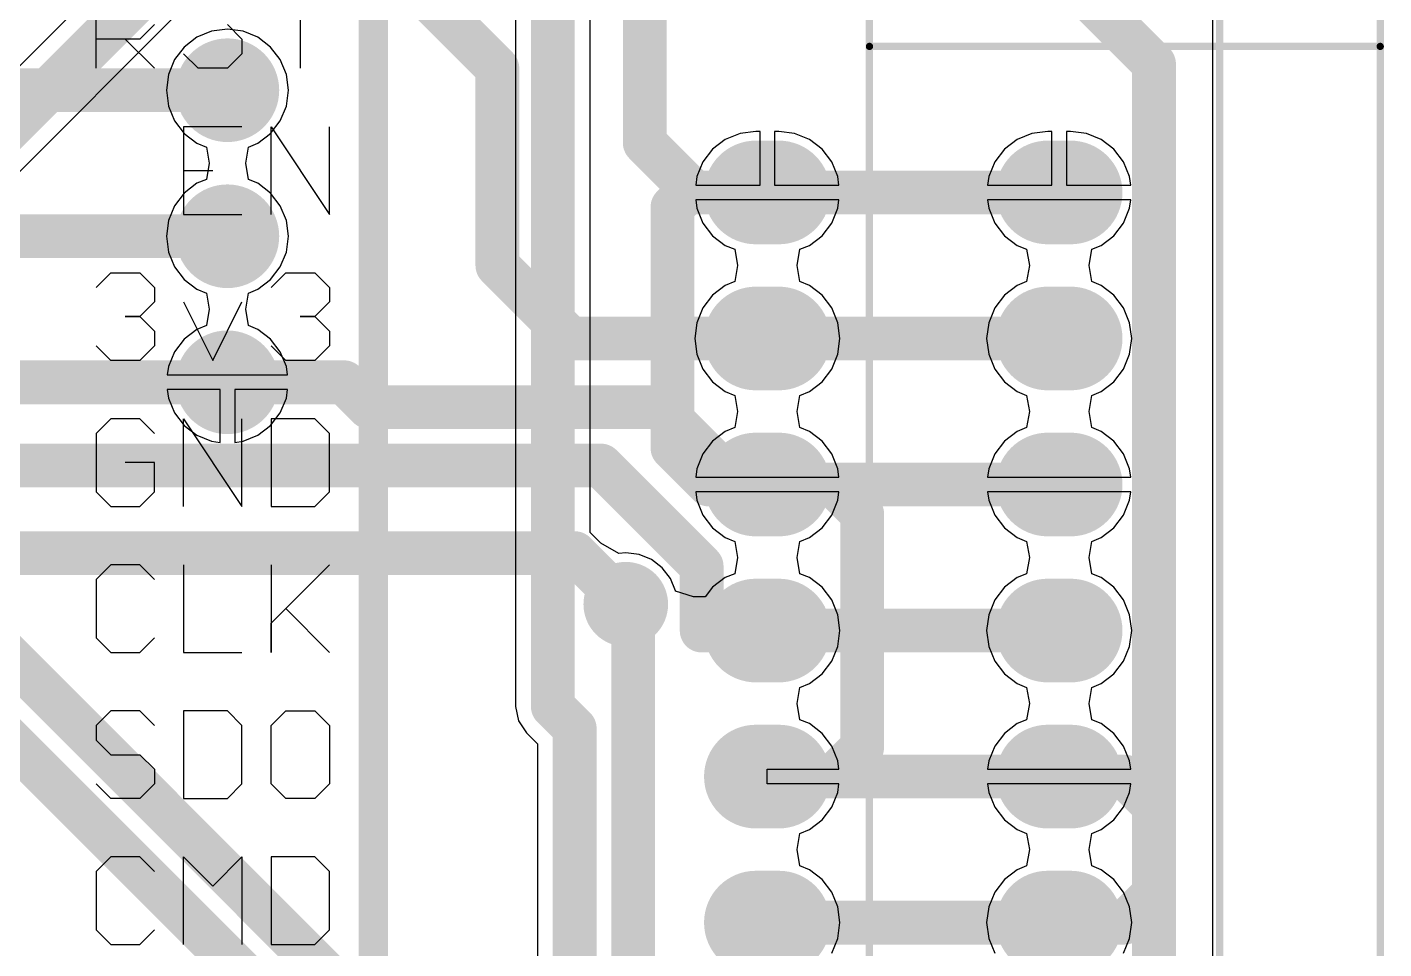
# Model space of a CAD drawing. Header units: millimetres. Extents: x 2.82 to 7.12, y 0.77 to 5.15.
# Drawn here: x 6.188 to 7.117, y 3.037 to 3.668 of the extents above; entities that cross this region are included whole.
import ezdxf

# ---------------------------------------------------------------- set-up
doc = ezdxf.new("R2010")
doc.units = ezdxf.units.MM
doc.header["$MEASUREMENT"] = 0
for name, color, linetype in [('BottomLayer', 5, 'Continuous'), ('BottomSolder', 6, 'Continuous'), ('Mechanical1', 6, 'Continuous'), ('MultiLayer', 9, 'Continuous'), ('PadHoleLayer', 156, 'Continuous'), ('TopLayer', 1, 'Continuous'), ('TopOverlay', 2, 'Continuous'), ('TopSolder', 216, 'Continuous'), ('ViaHoleLayer', 16, 'Continuous')]:
    doc.layers.add(name, color=color, linetype=linetype)

# ---------------------------------------------------------------- blocks, each defined once
blk = doc.blocks.new('EC3AW_9')
at = {"layer": 'BottomLayer', "const_width": 0.031496}
for points in [[(0.954252, 0.1, 1), (0.985748, 0.1, 1)], [(1.054252, 0.1, 1), (1.085748, 0.1, 1)], [(1.154252, 0.1, 1), (1.185748, 0.1, 1)]]:
    blk.add_lwpolyline(points, format="xyb", close=True, dxfattribs=at)
at = {"layer": 'BottomSolder', "const_width": 0.035496}
for points in [[(0.952252, 0.1, 1), (0.987748, 0.1, 1)], [(1.052252, 0.1, 1), (1.087748, 0.1, 1)], [(1.152252, 0.1, 1), (1.187748, 0.1, 1)]]:
    blk.add_lwpolyline(points, format="xyb", close=True, dxfattribs=at)
at = {"layer": 'MultiLayer', "const_width": 0.031496}
for points in [[(0.954252, 0.1, 1), (0.985748, 0.1, 1)], [(1.054252, 0.1, 1), (1.085748, 0.1, 1)], [(1.154252, 0.1, 1), (1.185748, 0.1, 1)]]:
    blk.add_lwpolyline(points, format="xyb", close=True, dxfattribs=at)
at = {"layer": 'PadHoleLayer', "const_width": 0.015748}
for points in [[(0.962126, 0.1, 1), (0.977874, 0.1, 1)], [(1.062126, 0.1, 1), (1.077874, 0.1, 1)], [(1.162126, 0.1, 1), (1.177874, 0.1, 1)]]:
    blk.add_lwpolyline(points, format="xyb", close=True, dxfattribs=at)
at = {"layer": 'TopLayer', "const_width": 0.031496}
for points in [[(0.954252, 0.1, 1), (0.985748, 0.1, 1)], [(1.054252, 0.1, 1), (1.085748, 0.1, 1)], [(1.154252, 0.1, 1), (1.185748, 0.1, 1)]]:
    blk.add_lwpolyline(points, format="xyb", close=True, dxfattribs=at)
at = {"layer": 'TopOverlay', "const_width": 0.02}
blk.add_lwpolyline([(0, 0), (1.25, 0)], dxfattribs=at)
at = {"layer": 'TopSolder', "const_width": 0.035496}
for points in [[(0.952252, 0.1, 1), (0.987748, 0.1, 1)], [(1.052252, 0.1, 1), (1.087748, 0.1, 1)], [(1.152252, 0.1, 1), (1.187748, 0.1, 1)]]:
    blk.add_lwpolyline(points, format="xyb", close=True, dxfattribs=at)
blk = doc.blocks.new('N___MCU__0_9_16')
at = {"layer": 'TopOverlay'}
for p, q in [((-1.02995, -0.56501), (-1.03995, -0.57501)), ((-0.99996, -0.56501), (-1.02995, -0.56501)), ((-0.99996, -0.62499), (-0.99996, -0.56501)), ((-0.97997, -0.62499), (-0.97997, -0.56501)), ((-0.93998, -0.56501), (-0.93998, -0.62499)), ((-0.90999, -0.56501), (-0.91999, -0.57501)), ((-0.89, -0.56501), (-0.90999, -0.56501)), ((-0.88, -0.57501), (-0.89, -0.56501)), ((-1.03995, -0.57501), (-1.03995, -0.61499)), ((-0.88, -0.61499), (-0.88, -0.57501)), ((-0.95997, -0.605), (-0.97997, -0.62499)), ((-0.93998, -0.62499), (-0.95997, -0.605)), ((-1.03995, -0.61499), (-1.02995, -0.62499)), ((-0.91999, -0.61499), (-0.90999, -0.62499)), ((-0.89, -0.62499), (-0.88, -0.61499)), ((-1.02995, -0.62499), (-0.99996, -0.62499)), ((-0.90999, -0.62499), (-0.89, -0.62499)), ((-1.03995, -0.67501), (-1.02995, -0.66501)), ((-1.02995, -0.66501), (-1.00996, -0.66501)), ((-1.00996, -0.66501), (-0.99996, -0.67501)), ((-0.96997, -0.66501), (-0.97997, -0.67501)), ((-0.93998, -0.66501), (-0.96997, -0.66501)), ((-0.93998, -0.72499), (-0.93998, -0.66501)), ((-0.91999, -0.67501), (-0.90999, -0.66501)), ((-0.90999, -0.66501), (-0.89, -0.66501)), ((-0.89, -0.66501), (-0.88, -0.67501)), ((-1.03995, -0.71499), (-1.03995, -0.67501)), ((-0.99996, -0.67501), (-0.99996, -0.71499)), ((-0.97997, -0.67501), (-0.97997, -0.71499)), ((-0.91999, -0.685), (-0.91999, -0.67501)), ((-0.90999, -0.695), (-0.91999, -0.685)), ((-0.89, -0.695), (-0.90999, -0.695)), ((-0.88, -0.705), (-0.89, -0.695)), ((-0.88, -0.71499), (-0.88, -0.705)), ((-1.02995, -0.72499), (-1.03995, -0.71499)), ((-0.99996, -0.71499), (-1.00996, -0.72499)), ((-0.97997, -0.71499), (-0.96997, -0.72499)), ((-0.91999, -0.71499), (-0.90999, -0.72499)), ((-0.89, -0.72499), (-0.88, -0.71499)), ((-1.00996, -0.72499), (-1.02995, -0.72499)), ((-0.96997, -0.72499), (-0.93998, -0.72499)), ((-0.90999, -0.72499), (-0.89, -0.72499)), ((-1.00996, -0.795), (-1.03995, -0.76501)), ((-0.99996, -0.82499), (-0.99996, -0.76501)), ((-0.99996, -0.76501), (-0.99996, -0.785)), ((-0.93998, -0.76501), (-0.97997, -0.76501)), ((-0.93998, -0.82499), (-0.93998, -0.76501)), ((-0.90999, -0.76501), (-0.91999, -0.77501)), ((-0.89, -0.76501), (-0.90999, -0.76501)), ((-0.88, -0.77501), (-0.89, -0.76501)), ((-0.88, -0.81499), (-0.88, -0.77501)), ((-0.99996, -0.785), (-1.03995, -0.82499)), ((-1.03995, -0.82499), (-1.00996, -0.795)), ((-0.91999, -0.81499), (-0.90999, -0.82499)), ((-0.89, -0.82499), (-0.88, -0.81499)), ((-0.90999, -0.82499), (-0.89, -0.82499)), ((-1.02995, -0.86501), (-1.03995, -0.87501)), ((-0.99996, -0.86501), (-1.02995, -0.86501)), ((-0.99996, -0.92499), (-0.99996, -0.86501)), ((-0.93998, -0.92499), (-0.97997, -0.86501)), ((-0.97997, -0.86501), (-0.97997, -0.92499)), ((-0.93998, -0.86501), (-0.93998, -0.92499)), ((-0.90999, -0.86501), (-0.91999, -0.87501)), ((-0.89, -0.86501), (-0.90999, -0.86501)), ((-0.88, -0.87501), (-0.89, -0.86501)), ((-1.03995, -0.87501), (-1.03995, -0.91499)), ((-0.91999, -0.87501), (-0.91999, -0.895)), ((-0.88, -0.91499), (-0.88, -0.87501)), ((-0.91999, -0.895), (-0.89999, -0.895)), ((-1.03995, -0.91499), (-1.02995, -0.92499)), ((-0.91999, -0.91499), (-0.90999, -0.92499)), ((-0.89, -0.92499), (-0.88, -0.91499)), ((-1.02995, -0.92499), (-0.99996, -0.92499)), ((-0.90999, -0.92499), (-0.89, -0.92499)), ((-1.03995, -0.97501), (-1.02995, -0.96501)), ((-1.02995, -0.96501), (-1.00996, -0.96501)), ((-1.00996, -0.96501), (-0.99996, -0.97501)), ((-0.95997, -0.96501), (-0.97997, -1.005)), ((-0.93998, -1.005), (-0.95997, -0.96501)), ((-0.91999, -0.97501), (-0.90999, -0.96501)), ((-0.90999, -0.96501), (-0.89, -0.96501)), ((-0.89, -0.96501), (-0.88, -0.97501)), ((-1.03995, -0.985), (-1.03995, -0.97501)), ((-0.91999, -0.985), (-0.91999, -0.97501)), ((-1.02995, -0.995), (-1.03995, -0.985)), ((-0.90999, -0.995), (-0.91999, -0.985)), ((-1.03995, -1.005), (-1.02995, -0.995)), ((-1.02995, -0.995), (-1.01995, -0.995)), ((-1.01995, -0.995), (-1.02995, -0.995)), ((-0.91999, -1.005), (-0.90999, -0.995)), ((-0.90999, -0.995), (-0.89999, -0.995)), ((-0.89999, -0.995), (-0.90999, -0.995)), ((-1.03995, -1.01499), (-1.03995, -1.005)), ((-0.91999, -1.01499), (-0.91999, -1.005)), ((-1.02995, -1.02499), (-1.03995, -1.01499)), ((-0.99996, -1.01499), (-1.00996, -1.02499)), ((-0.90999, -1.02499), (-0.91999, -1.01499)), ((-0.88, -1.01499), (-0.89, -1.02499)), ((-1.00996, -1.02499), (-1.02995, -1.02499)), ((-0.89, -1.02499), (-0.90999, -1.02499)), ((-0.99996, -1.12499), (-1.03995, -1.06501)), ((-1.03995, -1.06501), (-1.03995, -1.12499)), ((-0.99996, -1.06501), (-0.99996, -1.12499)), ((-0.93998, -1.06501), (-0.97997, -1.06501)), ((-0.93998, -1.12499), (-0.93998, -1.06501)), ((-0.93998, -1.095), (-0.95997, -1.095)), ((-0.97997, -1.12499), (-0.93998, -1.12499)), ((-1.01995, -1.22499), (-1.01995, -1.16501)), ((-0.97997, -1.17501), (-0.96997, -1.16501)), ((-0.96997, -1.16501), (-0.94998, -1.16501)), ((-0.94998, -1.16501), (-0.93998, -1.17501)), ((-0.89999, -1.185), (-0.91999, -1.16501)), ((-0.88, -1.16501), (-0.88, -1.22499)), ((-0.97997, -1.185), (-0.97997, -1.17501)), ((-0.96997, -1.195), (-0.97997, -1.185)), ((-0.91999, -1.195), (-0.90999, -1.185)), ((-0.90999, -1.185), (-0.88, -1.185))]:
    blk.add_line(p, q, dxfattribs=at)
blk = doc.blocks.new('S______T________40')
at = {"layer": 'BottomLayer', "const_width": 0.06299}
for points in [[(0.4, 0.20787), (0.4, 0.19213)], [(0.5, 0.20787), (0.5, 0.19213)], [(0.6, 0.20787), (0.6, 0.19213)], [(0.7, 0.20787), (0.7, 0.19213)], [(0.8, 0.20787), (0.8, 0.19213)], [(0.9, 0.20787), (0.9, 0.19213)], [(0.4, 0.00787), (0.4, -0.00787)], [(0.5, 0.00787), (0.5, -0.00787)], [(0.6, 0.00787), (0.6, -0.00787)], [(0.7, 0.00787), (0.7, -0.00787)], [(0.8, 0.00787), (0.8, -0.00787)], [(0.9, 0.00787), (0.9, -0.00787)]]:
    blk.add_lwpolyline(points, dxfattribs=at)
at = {"layer": 'BottomLayer', "const_width": 0.0315}
for points in [[(0.38425, 0.20787, 1), (0.41575, 0.20787, 1)], [(0.48425, 0.20787, 1), (0.51575, 0.20787, 1)], [(0.58425, 0.20787, 1), (0.61575, 0.20787, 1)], [(0.68425, 0.20787, 1), (0.71575, 0.20787, 1)], [(0.78425, 0.20787, 1), (0.81575, 0.20787, 1)], [(0.88425, 0.20787, 1), (0.91575, 0.20787, 1)], [(0.38425, 0.19213, 1), (0.41575, 0.19213, 1)], [(0.48425, 0.19213, 1), (0.51575, 0.19213, 1)], [(0.58425, 0.19213, 1), (0.61575, 0.19213, 1)], [(0.68425, 0.19213, 1), (0.71575, 0.19213, 1)], [(0.78425, 0.19213, 1), (0.81575, 0.19213, 1)], [(0.88425, 0.19213, 1), (0.91575, 0.19213, 1)], [(0.38425, 0.00787, 1), (0.41575, 0.00787, 1)], [(0.48425, 0.00787, 1), (0.51575, 0.00787, 1)], [(0.58425, 0.00787, 1), (0.61575, 0.00787, 1)], [(0.68425, 0.00787, 1), (0.71575, 0.00787, 1)], [(0.78425, 0.00787, 1), (0.81575, 0.00787, 1)], [(0.88425, 0.00787, 1), (0.91575, 0.00787, 1)], [(0.38425, -0.00787, 1), (0.41575, -0.00787, 1)], [(0.48425, -0.00787, 1), (0.51575, -0.00787, 1)], [(0.58425, -0.00787, 1), (0.61575, -0.00787, 1)], [(0.68425, -0.00787, 1), (0.71575, -0.00787, 1)], [(0.78425, -0.00787, 1), (0.81575, -0.00787, 1)], [(0.88425, -0.00787, 1), (0.91575, -0.00787, 1)]]:
    blk.add_lwpolyline(points, format="xyb", close=True, dxfattribs=at)
at = {"layer": 'BottomSolder', "const_width": 0.07099}
for points in [[(0.4, 0.20787), (0.4, 0.19213)], [(0.5, 0.20787), (0.5, 0.19213)], [(0.6, 0.20787), (0.6, 0.19213)], [(0.7, 0.20787), (0.7, 0.19213)], [(0.8, 0.20787), (0.8, 0.19213)], [(0.9, 0.20787), (0.9, 0.19213)], [(0.4, 0.00787), (0.4, -0.00787)], [(0.5, 0.00787), (0.5, -0.00787)], [(0.6, 0.00787), (0.6, -0.00787)], [(0.7, 0.00787), (0.7, -0.00787)], [(0.8, 0.00787), (0.8, -0.00787)], [(0.9, 0.00787), (0.9, -0.00787)]]:
    blk.add_lwpolyline(points, dxfattribs=at)
at = {"layer": 'BottomSolder', "const_width": 0.0355}
for points in [[(0.38225, 0.20787, 1), (0.41775, 0.20787, 1)], [(0.48225, 0.20787, 1), (0.51775, 0.20787, 1)], [(0.58225, 0.20787, 1), (0.61775, 0.20787, 1)], [(0.68225, 0.20787, 1), (0.71775, 0.20787, 1)], [(0.78225, 0.20787, 1), (0.81775, 0.20787, 1)], [(0.88225, 0.20787, 1), (0.91775, 0.20787, 1)], [(0.38225, 0.19213, 1), (0.41775, 0.19213, 1)], [(0.48225, 0.19213, 1), (0.51775, 0.19213, 1)], [(0.58225, 0.19213, 1), (0.61775, 0.19213, 1)], [(0.68225, 0.19213, 1), (0.71775, 0.19213, 1)], [(0.78225, 0.19213, 1), (0.81775, 0.19213, 1)], [(0.88225, 0.19213, 1), (0.91775, 0.19213, 1)], [(0.38225, 0.00787, 1), (0.41775, 0.00787, 1)], [(0.48225, 0.00787, 1), (0.51775, 0.00787, 1)], [(0.58225, 0.00787, 1), (0.61775, 0.00787, 1)], [(0.68225, 0.00787, 1), (0.71775, 0.00787, 1)], [(0.78225, 0.00787, 1), (0.81775, 0.00787, 1)], [(0.88225, 0.00787, 1), (0.91775, 0.00787, 1)], [(0.38225, -0.00787, 1), (0.41775, -0.00787, 1)], [(0.48225, -0.00787, 1), (0.51775, -0.00787, 1)], [(0.58225, -0.00787, 1), (0.61775, -0.00787, 1)], [(0.68225, -0.00787, 1), (0.71775, -0.00787, 1)], [(0.78225, -0.00787, 1), (0.81775, -0.00787, 1)], [(0.88225, -0.00787, 1), (0.91775, -0.00787, 1)]]:
    blk.add_lwpolyline(points, format="xyb", close=True, dxfattribs=at)
at = {"layer": 'MultiLayer', "const_width": 0.06299}
for points in [[(0.4, 0.20787), (0.4, 0.19213)], [(0.5, 0.20787), (0.5, 0.19213)], [(0.6, 0.20787), (0.6, 0.19213)], [(0.7, 0.20787), (0.7, 0.19213)], [(0.8, 0.20787), (0.8, 0.19213)], [(0.9, 0.20787), (0.9, 0.19213)], [(0.4, 0.00787), (0.4, -0.00787)], [(0.5, 0.00787), (0.5, -0.00787)], [(0.6, 0.00787), (0.6, -0.00787)], [(0.7, 0.00787), (0.7, -0.00787)], [(0.8, 0.00787), (0.8, -0.00787)], [(0.9, 0.00787), (0.9, -0.00787)]]:
    blk.add_lwpolyline(points, dxfattribs=at)
at = {"layer": 'MultiLayer', "const_width": 0.0315}
for points in [[(0.38425, 0.20787, 1), (0.41575, 0.20787, 1)], [(0.48425, 0.20787, 1), (0.51575, 0.20787, 1)], [(0.58425, 0.20787, 1), (0.61575, 0.20787, 1)], [(0.68425, 0.20787, 1), (0.71575, 0.20787, 1)], [(0.78425, 0.20787, 1), (0.81575, 0.20787, 1)], [(0.88425, 0.20787, 1), (0.91575, 0.20787, 1)], [(0.38425, 0.19213, 1), (0.41575, 0.19213, 1)], [(0.48425, 0.19213, 1), (0.51575, 0.19213, 1)], [(0.58425, 0.19213, 1), (0.61575, 0.19213, 1)], [(0.68425, 0.19213, 1), (0.71575, 0.19213, 1)], [(0.78425, 0.19213, 1), (0.81575, 0.19213, 1)], [(0.88425, 0.19213, 1), (0.91575, 0.19213, 1)], [(0.38425, 0.00787, 1), (0.41575, 0.00787, 1)], [(0.48425, 0.00787, 1), (0.51575, 0.00787, 1)], [(0.58425, 0.00787, 1), (0.61575, 0.00787, 1)], [(0.68425, 0.00787, 1), (0.71575, 0.00787, 1)], [(0.78425, 0.00787, 1), (0.81575, 0.00787, 1)], [(0.88425, 0.00787, 1), (0.91575, 0.00787, 1)], [(0.38425, -0.00787, 1), (0.41575, -0.00787, 1)], [(0.48425, -0.00787, 1), (0.51575, -0.00787, 1)], [(0.58425, -0.00787, 1), (0.61575, -0.00787, 1)], [(0.68425, -0.00787, 1), (0.71575, -0.00787, 1)], [(0.78425, -0.00787, 1), (0.81575, -0.00787, 1)], [(0.88425, -0.00787, 1), (0.91575, -0.00787, 1)]]:
    blk.add_lwpolyline(points, format="xyb", close=True, dxfattribs=at)
at = {"layer": 'PadHoleLayer', "const_width": 0.01969}
for points in [[(0.39016, 0.2, 1), (0.40984, 0.2, 1)], [(0.49016, 0.2, 1), (0.50984, 0.2, 1)], [(0.59016, 0.2, 1), (0.60984, 0.2, 1)], [(0.69016, 0.2, 1), (0.70984, 0.2, 1)], [(0.79016, 0.2, 1), (0.80984, 0.2, 1)], [(0.89016, 0.2, 1), (0.90984, 0.2, 1)], [(0.39016, 0, 1), (0.40984, 0, 1)], [(0.49016, 0, 1), (0.50984, 0, 1)], [(0.59016, 0, 1), (0.60984, 0, 1)], [(0.69016, 0, 1), (0.70984, 0, 1)], [(0.79016, 0, 1), (0.80984, 0, 1)], [(0.89016, 0, 1), (0.90984, 0, 1)]]:
    blk.add_lwpolyline(points, format="xyb", close=True, dxfattribs=at)
at = {"layer": 'TopLayer', "const_width": 0.06299}
for points in [[(0.4, 0.20787), (0.4, 0.19213)], [(0.5, 0.20787), (0.5, 0.19213)], [(0.6, 0.20787), (0.6, 0.19213)], [(0.7, 0.20787), (0.7, 0.19213)], [(0.8, 0.20787), (0.8, 0.19213)], [(0.9, 0.20787), (0.9, 0.19213)], [(0.4, 0.00787), (0.4, -0.00787)], [(0.5, 0.00787), (0.5, -0.00787)], [(0.6, 0.00787), (0.6, -0.00787)], [(0.7, 0.00787), (0.7, -0.00787)], [(0.8, 0.00787), (0.8, -0.00787)], [(0.9, 0.00787), (0.9, -0.00787)]]:
    blk.add_lwpolyline(points, dxfattribs=at)
at = {"layer": 'TopLayer', "const_width": 0.0315}
for points in [[(0.38425, 0.20787, 1), (0.41575, 0.20787, 1)], [(0.48425, 0.20787, 1), (0.51575, 0.20787, 1)], [(0.58425, 0.20787, 1), (0.61575, 0.20787, 1)], [(0.68425, 0.20787, 1), (0.71575, 0.20787, 1)], [(0.78425, 0.20787, 1), (0.81575, 0.20787, 1)], [(0.88425, 0.20787, 1), (0.91575, 0.20787, 1)], [(0.38425, 0.19213, 1), (0.41575, 0.19213, 1)], [(0.48425, 0.19213, 1), (0.51575, 0.19213, 1)], [(0.58425, 0.19213, 1), (0.61575, 0.19213, 1)], [(0.68425, 0.19213, 1), (0.71575, 0.19213, 1)], [(0.78425, 0.19213, 1), (0.81575, 0.19213, 1)], [(0.88425, 0.19213, 1), (0.91575, 0.19213, 1)], [(0.38425, 0.00787, 1), (0.41575, 0.00787, 1)], [(0.48425, 0.00787, 1), (0.51575, 0.00787, 1)], [(0.58425, 0.00787, 1), (0.61575, 0.00787, 1)], [(0.68425, 0.00787, 1), (0.71575, 0.00787, 1)], [(0.78425, 0.00787, 1), (0.81575, 0.00787, 1)], [(0.88425, 0.00787, 1), (0.91575, 0.00787, 1)], [(0.38425, -0.00787, 1), (0.41575, -0.00787, 1)], [(0.48425, -0.00787, 1), (0.51575, -0.00787, 1)], [(0.58425, -0.00787, 1), (0.61575, -0.00787, 1)], [(0.68425, -0.00787, 1), (0.71575, -0.00787, 1)], [(0.78425, -0.00787, 1), (0.81575, -0.00787, 1)], [(0.88425, -0.00787, 1), (0.91575, -0.00787, 1)]]:
    blk.add_lwpolyline(points, format="xyb", close=True, dxfattribs=at)
at = {"layer": 'TopOverlay', "const_width": 0.005}
for points in [[(-0.04, 0.34), (1.08, 0.34)], [(-0.04, 0.13), (1.08, 0.13)], [(1, 0.13), (1, -0.22)], [(-0.04, -0.22), (1.08, -0.22)]]:
    blk.add_lwpolyline(points, dxfattribs=at)
at = {"layer": 'TopOverlay', "const_width": 0.0025}
for points in [[(0.99875, 0.13, 1), (1.00125, 0.13, 1)], [(0.99875, -0.22, 1), (1.00125, -0.22, 1)]]:
    blk.add_lwpolyline(points, format="xyb", close=True, dxfattribs=at)
at = {"layer": 'TopSolder', "const_width": 0.07099}
for points in [[(0.4, 0.20787), (0.4, 0.19213)], [(0.5, 0.20787), (0.5, 0.19213)], [(0.6, 0.20787), (0.6, 0.19213)], [(0.7, 0.20787), (0.7, 0.19213)], [(0.8, 0.20787), (0.8, 0.19213)], [(0.9, 0.20787), (0.9, 0.19213)], [(0.4, 0.00787), (0.4, -0.00787)], [(0.5, 0.00787), (0.5, -0.00787)], [(0.6, 0.00787), (0.6, -0.00787)], [(0.7, 0.00787), (0.7, -0.00787)], [(0.8, 0.00787), (0.8, -0.00787)], [(0.9, 0.00787), (0.9, -0.00787)]]:
    blk.add_lwpolyline(points, dxfattribs=at)
at = {"layer": 'TopSolder', "const_width": 0.0355}
for points in [[(0.38225, 0.20787, 1), (0.41775, 0.20787, 1)], [(0.48225, 0.20787, 1), (0.51775, 0.20787, 1)], [(0.58225, 0.20787, 1), (0.61775, 0.20787, 1)], [(0.68225, 0.20787, 1), (0.71775, 0.20787, 1)], [(0.78225, 0.20787, 1), (0.81775, 0.20787, 1)], [(0.88225, 0.20787, 1), (0.91775, 0.20787, 1)], [(0.38225, 0.19213, 1), (0.41775, 0.19213, 1)], [(0.48225, 0.19213, 1), (0.51775, 0.19213, 1)], [(0.58225, 0.19213, 1), (0.61775, 0.19213, 1)], [(0.68225, 0.19213, 1), (0.71775, 0.19213, 1)], [(0.78225, 0.19213, 1), (0.81775, 0.19213, 1)], [(0.88225, 0.19213, 1), (0.91775, 0.19213, 1)], [(0.38225, 0.00787, 1), (0.41775, 0.00787, 1)], [(0.48225, 0.00787, 1), (0.51775, 0.00787, 1)], [(0.58225, 0.00787, 1), (0.61775, 0.00787, 1)], [(0.68225, 0.00787, 1), (0.71775, 0.00787, 1)], [(0.78225, 0.00787, 1), (0.81775, 0.00787, 1)], [(0.88225, 0.00787, 1), (0.91775, 0.00787, 1)], [(0.38225, -0.00787, 1), (0.41775, -0.00787, 1)], [(0.48225, -0.00787, 1), (0.51775, -0.00787, 1)], [(0.58225, -0.00787, 1), (0.61775, -0.00787, 1)], [(0.68225, -0.00787, 1), (0.71775, -0.00787, 1)], [(0.78225, -0.00787, 1), (0.81775, -0.00787, 1)], [(0.88225, -0.00787, 1), (0.91775, -0.00787, 1)]]:
    blk.add_lwpolyline(points, format="xyb", close=True, dxfattribs=at)

msp = doc.modelspace()

# ---------------------------------------------------------------- linework, layer by layer
at = {"layer": 'BottomLayer', "const_width": 0.03}
for points in [[(6.863, 3.74), (6.96, 3.643)], [(6.451, 3.699), (6.51, 3.64)], [(6.51, 3.505), (6.51, 3.64)], [(6.96, 3.075), (6.96, 3.643)], [(5.725, 3.625), (6.325, 3.625)], [(6.695, 3.555), (6.895, 3.555)], [(5.725, 3.525), (6.325, 3.525)], [(6.51, 3.505), (6.56, 3.455)], [(6.56, 3.455), (6.695, 3.455)], [(6.695, 3.455), (6.895, 3.455)], [(5.725, 3.425), (6.325, 3.425)], [(6.325, 3.425), (6.405, 3.425)], [(6.405, 3.425), (6.422, 3.408)], [(6.422, 3.408), (6.621, 3.408)], [(6.621, 3.408), (6.674, 3.355)], [(5.541, 3.368), (6.581, 3.368)], [(6.581, 3.368), (6.65, 3.299)], [(6.674, 3.355), (6.695, 3.355)], [(6.695, 3.355), (6.895, 3.355)], [(5.46464, 3.308), (6.563, 3.308)], [(6.563, 3.308), (6.598, 3.273)], [(6.65, 3.255), (6.65, 3.299)], [(6.145, 3.268), (6.558, 2.855)], [(6.65, 3.255), (6.695, 3.255)], [(6.695, 3.255), (6.895, 3.255)], [(6.128, 3.228), (6.579, 2.777)], [(6.695, 3.155), (6.895, 3.155)], [(6.94, 3.055), (6.96, 3.075)], [(6.695, 3.055), (6.895, 3.055)], [(6.895, 3.055), (6.94, 3.055)]]:
    msp.add_lwpolyline(points, dxfattribs=at)
at = {"layer": 'BottomLayer'}
for points, const_width in [([(6.5025, 3.64, 1), (6.5175, 3.64, 1)], 0.015), ([(6.5025, 3.64, 1), (6.5175, 3.64, 1)], 0.015), ([(6.9525, 3.643, 1), (6.9675, 3.643, 1)], 0.015), ([(6.9525, 3.643, 1), (6.9675, 3.643, 1)], 0.015), ([(6.3175, 3.625, 1), (6.3325, 3.625, 1)], 0.015), ([(6.6875, 3.555, 1), (6.7025, 3.555, 1)], 0.015), ([(6.8875, 3.555, 1), (6.9025, 3.555, 1)], 0.015), ([(6.3175, 3.525, 1), (6.3325, 3.525, 1)], 0.015), ([(6.5025, 3.505, 1), (6.5175, 3.505, 1)], 0.015), ([(6.5025, 3.505, 1), (6.5175, 3.505, 1)], 0.015), ([(6.5525, 3.455, 1), (6.5675, 3.455, 1)], 0.015), ([(6.5525, 3.455, 1), (6.5675, 3.455, 1)], 0.015), ([(6.6875, 3.455, 1), (6.7025, 3.455, 1)], 0.015), ([(6.6875, 3.455, 1), (6.7025, 3.455, 1)], 0.015), ([(6.8875, 3.455, 1), (6.9025, 3.455, 1)], 0.015), ([(6.3175, 3.425, 1), (6.3325, 3.425, 1)], 0.015), ([(6.3175, 3.425, 1), (6.3325, 3.425, 1)], 0.015), ([(6.3975, 3.425, 1), (6.4125, 3.425, 1)], 0.015), ([(6.3975, 3.425, 1), (6.4125, 3.425, 1)], 0.015), ([(6.4145, 3.408, 1), (6.4295, 3.408, 1)], 0.015), ([(6.4145, 3.408, 1), (6.4295, 3.408, 1)], 0.015), ([(6.6135, 3.408, 1), (6.6285, 3.408, 1)], 0.015), ([(6.6135, 3.408, 1), (6.6285, 3.408, 1)], 0.015), ([(6.5735, 3.368, 1), (6.5885, 3.368, 1)], 0.015), ([(6.5735, 3.368, 1), (6.5885, 3.368, 1)], 0.015), ([(6.6665, 3.355, 1), (6.6815, 3.355, 1)], 0.015), ([(6.6665, 3.355, 1), (6.6815, 3.355, 1)], 0.015), ([(6.6875, 3.355, 1), (6.7025, 3.355, 1)], 0.015), ([(6.6875, 3.355, 1), (6.7025, 3.355, 1)], 0.015), ([(6.8875, 3.355, 1), (6.9025, 3.355, 1)], 0.015), ([(6.5555, 3.308, 1), (6.5705, 3.308, 1)], 0.015), ([(6.5555, 3.308, 1), (6.5705, 3.308, 1)], 0.015), ([(6.6425, 3.299, 1), (6.6575, 3.299, 1)], 0.015), ([(6.6425, 3.299, 1), (6.6575, 3.299, 1)], 0.015), ([(6.5855, 3.273, 1), (6.6105, 3.273, 1)], 0.025), ([(6.5905, 3.273, 1), (6.6055, 3.273, 1)], 0.015), ([(6.6425, 3.255, 1), (6.6575, 3.255, 1)], 0.015), ([(6.6425, 3.255, 1), (6.6575, 3.255, 1)], 0.015), ([(6.6875, 3.255, 1), (6.7025, 3.255, 1)], 0.015), ([(6.6875, 3.255, 1), (6.7025, 3.255, 1)], 0.015), ([(6.8875, 3.255, 1), (6.9025, 3.255, 1)], 0.015), ([(6.6875, 3.155, 1), (6.7025, 3.155, 1)], 0.015), ([(6.8875, 3.155, 1), (6.9025, 3.155, 1)], 0.015), ([(6.9525, 3.075, 1), (6.9675, 3.075, 1)], 0.015), ([(6.9525, 3.075, 1), (6.9675, 3.075, 1)], 0.015), ([(6.6875, 3.055, 1), (6.7025, 3.055, 1)], 0.015), ([(6.8875, 3.055, 1), (6.9025, 3.055, 1)], 0.015), ([(6.8875, 3.055, 1), (6.9025, 3.055, 1)], 0.015), ([(6.9325, 3.055, 1), (6.9475, 3.055, 1)], 0.015), ([(6.9325, 3.055, 1), (6.9475, 3.055, 1)], 0.015)]:
    msp.add_lwpolyline(points, format="xyb", close=True, dxfattribs=dict(at, const_width=const_width))
at = {"layer": 'BottomSolder', "const_width": 0.029}
msp.add_lwpolyline([(6.5835, 3.273, 1), (6.6125, 3.273, 1)], format="xyb", close=True, dxfattribs=at)
at = {"layer": 'Mechanical1', "const_width": 0.005}
msp.add_lwpolyline([(7.005, 0.995), (7.005, 4.945)], dxfattribs=at)
at = {"layer": 'MultiLayer', "const_width": 0.025}
msp.add_lwpolyline([(6.5855, 3.273, 1), (6.6105, 3.273, 1)], format="xyb", close=True, dxfattribs=at)
at = {"layer": 'TopLayer'}
for p, q in [((7, 4.90216), (7, 1)), ((6.57349, 3.32204), (6.57349, 4.01762)), ((6.52251, 4.01544), (6.52251, 3.203)), ((6.35681, 3.81586), (5.71414, 3.17319)), ((5.75019, 3.13714), (6.39286, 3.77981)), ((6.31417, 3.66543), (6.30407, 3.66125)), ((6.325, 3.66685), (6.31417, 3.66543)), ((6.33583, 3.66543), (6.325, 3.66685)), ((6.34593, 3.66125), (6.33583, 3.66543)), ((6.2954, 3.6546), (6.28875, 3.64593)), ((6.30407, 3.66125), (6.2954, 3.6546)), ((6.3546, 3.6546), (6.34593, 3.66125)), ((6.36125, 3.64593), (6.3546, 3.6546)), ((6.28875, 3.64593), (6.28457, 3.63583)), ((6.36543, 3.63583), (6.36125, 3.64593)), ((6.28457, 3.63583), (6.28315, 3.625)), ((6.36685, 3.625), (6.36543, 3.63583)), ((6.28315, 3.625), (6.28457, 3.61417)), ((6.36543, 3.61417), (6.36685, 3.625)), ((6.28457, 3.61417), (6.28875, 3.60407)), ((6.36125, 3.60407), (6.36543, 3.61417)), ((6.28875, 3.60407), (6.2954, 3.5954)), ((6.3546, 3.5954), (6.36125, 3.60407)), ((6.2954, 3.5954), (6.30407, 3.58875)), ((6.34593, 3.58875), (6.3546, 3.5954)), ((6.6662, 3.59125), (6.65753, 3.5846)), ((6.67629, 3.59543), (6.6662, 3.59125)), ((6.68713, 3.59685), (6.67629, 3.59543)), ((6.69, 3.59685), (6.68713, 3.59685)), ((6.69, 3.56), (6.69, 3.59685)), ((6.70287, 3.59685), (6.7, 3.59685)), ((6.7, 3.59685), (6.7, 3.56)), ((6.71371, 3.59543), (6.70287, 3.59685)), ((6.7238, 3.59125), (6.71371, 3.59543)), ((6.73247, 3.5846), (6.7238, 3.59125)), ((6.8662, 3.59125), (6.85753, 3.5846)), ((6.87629, 3.59543), (6.8662, 3.59125)), ((6.88713, 3.59685), (6.87629, 3.59543)), ((6.89, 3.59685), (6.88713, 3.59685)), ((6.89, 3.56), (6.89, 3.59685)), ((6.90287, 3.59685), (6.9, 3.59685)), ((6.9, 3.59685), (6.9, 3.56)), ((6.91371, 3.59543), (6.90287, 3.59685)), ((6.9238, 3.59125), (6.91371, 3.59543)), ((6.93247, 3.5846), (6.9238, 3.59125)), ((6.30407, 3.58875), (6.31057, 3.58606)), ((6.31057, 3.58606), (6.31243, 3.575)), ((6.33757, 3.575), (6.33943, 3.58606)), ((6.33943, 3.58606), (6.34593, 3.58875)), ((6.65753, 3.5846), (6.65088, 3.57593)), ((6.73912, 3.57593), (6.73247, 3.5846)), ((6.85753, 3.5846), (6.85088, 3.57593)), ((6.93912, 3.57593), (6.93247, 3.5846)), ((6.31243, 3.575), (6.31057, 3.56394)), ((6.33943, 3.56394), (6.33757, 3.575)), ((6.65088, 3.57593), (6.6467, 3.56583)), ((6.7433, 3.56583), (6.73912, 3.57593)), ((6.85088, 3.57593), (6.8467, 3.56583)), ((6.9433, 3.56583), (6.93912, 3.57593)), ((6.30407, 3.56125), (6.2954, 3.5546)), ((6.31057, 3.56394), (6.30407, 3.56125)), ((6.34593, 3.56125), (6.33943, 3.56394)), ((6.3546, 3.5546), (6.34593, 3.56125)), ((6.6467, 3.56583), (6.64593, 3.56)), ((6.74407, 3.56), (6.7433, 3.56583)), ((6.8467, 3.56583), (6.84593, 3.56)), ((6.94407, 3.56), (6.9433, 3.56583)), ((6.2954, 3.5546), (6.28875, 3.54593)), ((6.36125, 3.54593), (6.3546, 3.5546)), ((6.64593, 3.56), (6.69, 3.56)), ((6.7, 3.56), (6.74407, 3.56)), ((6.84593, 3.56), (6.89, 3.56)), ((6.9, 3.56), (6.94407, 3.56)), ((6.28875, 3.54593), (6.28457, 3.53583)), ((6.36543, 3.53583), (6.36125, 3.54593)), ((6.695, 3.55), (6.64593, 3.55)), ((6.64593, 3.55), (6.6467, 3.54417)), ((6.6467, 3.54417), (6.65088, 3.53407)), ((6.74407, 3.55), (6.695, 3.55)), ((6.73912, 3.53407), (6.7433, 3.54417)), ((6.7433, 3.54417), (6.74407, 3.55)), ((6.895, 3.55), (6.84593, 3.55)), ((6.84593, 3.55), (6.8467, 3.54417)), ((6.8467, 3.54417), (6.85088, 3.53407)), ((6.94407, 3.55), (6.895, 3.55)), ((6.93912, 3.53407), (6.9433, 3.54417)), ((6.9433, 3.54417), (6.94407, 3.55)), ((6.28457, 3.53583), (6.28315, 3.525)), ((6.36685, 3.525), (6.36543, 3.53583)), ((6.65088, 3.53407), (6.65753, 3.5254)), ((6.73247, 3.5254), (6.73912, 3.53407)), ((6.85088, 3.53407), (6.85753, 3.5254)), ((6.93247, 3.5254), (6.93912, 3.53407)), ((6.28315, 3.525), (6.28457, 3.51417)), ((6.36543, 3.51417), (6.36685, 3.525)), ((6.65753, 3.5254), (6.6662, 3.51875)), ((6.7238, 3.51875), (6.73247, 3.5254)), ((6.85753, 3.5254), (6.8662, 3.51875)), ((6.9238, 3.51875), (6.93247, 3.5254)), ((6.6662, 3.51875), (6.67269, 3.51606)), ((6.67269, 3.51606), (6.67456, 3.505)), ((6.71544, 3.505), (6.71731, 3.51606)), ((6.71731, 3.51606), (6.7238, 3.51875)), ((6.8662, 3.51875), (6.87269, 3.51606)), ((6.87269, 3.51606), (6.87456, 3.505)), ((6.91544, 3.505), (6.91731, 3.51606)), ((6.91731, 3.51606), (6.9238, 3.51875)), ((6.28457, 3.51417), (6.28875, 3.50407)), ((6.36125, 3.50407), (6.36543, 3.51417)), ((6.28875, 3.50407), (6.2954, 3.4954)), ((6.3546, 3.4954), (6.36125, 3.50407)), ((6.67456, 3.505), (6.67269, 3.49394)), ((6.71731, 3.49394), (6.71544, 3.505)), ((6.87456, 3.505), (6.87269, 3.49394)), ((6.91731, 3.49394), (6.91544, 3.505)), ((6.2954, 3.4954), (6.30407, 3.48875)), ((6.30407, 3.48875), (6.31057, 3.48606)), ((6.33943, 3.48606), (6.34593, 3.48875)), ((6.34593, 3.48875), (6.3546, 3.4954)), ((6.6662, 3.49125), (6.65753, 3.4846)), ((6.67269, 3.49394), (6.6662, 3.49125)), ((6.7238, 3.49125), (6.71731, 3.49394)), ((6.73247, 3.4846), (6.7238, 3.49125)), ((6.8662, 3.49125), (6.85753, 3.4846)), ((6.87269, 3.49394), (6.8662, 3.49125)), ((6.9238, 3.49125), (6.91731, 3.49394)), ((6.93247, 3.4846), (6.9238, 3.49125)), ((6.31057, 3.48606), (6.31243, 3.475)), ((6.33757, 3.475), (6.33943, 3.48606)), ((6.65753, 3.4846), (6.65088, 3.47593)), ((6.73912, 3.47593), (6.73247, 3.4846)), ((6.85753, 3.4846), (6.85088, 3.47593)), ((6.93912, 3.47593), (6.93247, 3.4846)), ((6.31243, 3.475), (6.31057, 3.46394)), ((6.33943, 3.46394), (6.33757, 3.475)), ((6.65088, 3.47593), (6.6467, 3.46583)), ((6.7433, 3.46583), (6.73912, 3.47593)), ((6.85088, 3.47593), (6.8467, 3.46583)), ((6.9433, 3.46583), (6.93912, 3.47593)), ((6.30407, 3.46125), (6.2954, 3.4546)), ((6.31057, 3.46394), (6.30407, 3.46125)), ((6.34593, 3.46125), (6.33943, 3.46394)), ((6.3546, 3.4546), (6.34593, 3.46125)), ((6.6467, 3.46583), (6.64527, 3.455)), ((6.74473, 3.455), (6.7433, 3.46583)), ((6.8467, 3.46583), (6.84527, 3.455)), ((6.94473, 3.455), (6.9433, 3.46583)), ((6.2954, 3.4546), (6.28875, 3.44593)), ((6.36125, 3.44593), (6.3546, 3.4546)), ((6.64527, 3.455), (6.6467, 3.44417)), ((6.7433, 3.44417), (6.74473, 3.455)), ((6.84527, 3.455), (6.8467, 3.44417)), ((6.9433, 3.44417), (6.94473, 3.455)), ((6.28875, 3.44593), (6.28457, 3.43583)), ((6.36543, 3.43583), (6.36125, 3.44593)), ((6.6467, 3.44417), (6.65088, 3.43407)), ((6.73912, 3.43407), (6.7433, 3.44417)), ((6.8467, 3.44417), (6.85088, 3.43407)), ((6.93912, 3.43407), (6.9433, 3.44417)), ((6.28457, 3.43583), (6.2838, 3.43)), ((6.3662, 3.43), (6.36543, 3.43583)), ((6.65088, 3.43407), (6.65753, 3.4254)), ((6.73247, 3.4254), (6.73912, 3.43407)), ((6.85088, 3.43407), (6.85753, 3.4254)), ((6.93247, 3.4254), (6.93912, 3.43407)), ((6.2838, 3.43), (6.325, 3.43)), ((6.325, 3.43), (6.3662, 3.43)), ((6.65753, 3.4254), (6.6662, 3.41875)), ((6.7238, 3.41875), (6.73247, 3.4254)), ((6.85753, 3.4254), (6.8662, 3.41875)), ((6.9238, 3.41875), (6.93247, 3.4254)), ((6.32, 3.42), (6.2838, 3.42)), ((6.2838, 3.42), (6.28457, 3.41417)), ((6.28457, 3.41417), (6.28875, 3.40407)), ((6.32, 3.3838), (6.32, 3.42)), ((6.3662, 3.42), (6.33, 3.42)), ((6.33, 3.42), (6.33, 3.3838)), ((6.36125, 3.40407), (6.36543, 3.41417)), ((6.36543, 3.41417), (6.3662, 3.42)), ((6.6662, 3.41875), (6.67269, 3.41606)), ((6.67269, 3.41606), (6.67456, 3.405)), ((6.71544, 3.405), (6.71731, 3.41606)), ((6.71731, 3.41606), (6.7238, 3.41875)), ((6.8662, 3.41875), (6.87269, 3.41606)), ((6.87269, 3.41606), (6.87456, 3.405)), ((6.91544, 3.405), (6.91731, 3.41606)), ((6.91731, 3.41606), (6.9238, 3.41875)), ((6.28875, 3.40407), (6.2954, 3.3954)), ((6.3546, 3.3954), (6.36125, 3.40407)), ((6.67456, 3.405), (6.67269, 3.39394)), ((6.71731, 3.39394), (6.71544, 3.405)), ((6.87456, 3.405), (6.87269, 3.39394)), ((6.91731, 3.39394), (6.91544, 3.405)), ((6.2954, 3.3954), (6.30407, 3.38875)), ((6.34593, 3.38875), (6.3546, 3.3954)), ((6.67269, 3.39394), (6.6662, 3.39125)), ((6.7238, 3.39125), (6.71731, 3.39394)), ((6.87269, 3.39394), (6.8662, 3.39125)), ((6.9238, 3.39125), (6.91731, 3.39394)), ((6.30407, 3.38875), (6.31417, 3.38457)), ((6.31417, 3.38457), (6.32, 3.3838)), ((6.33, 3.3838), (6.33583, 3.38457)), ((6.33583, 3.38457), (6.34593, 3.38875)), ((6.65753, 3.3846), (6.65088, 3.37593)), ((6.6662, 3.39125), (6.65753, 3.3846)), ((6.73247, 3.3846), (6.7238, 3.39125)), ((6.73912, 3.37593), (6.73247, 3.3846)), ((6.85753, 3.3846), (6.85088, 3.37593)), ((6.8662, 3.39125), (6.85753, 3.3846)), ((6.93247, 3.3846), (6.9238, 3.39125)), ((6.93912, 3.37593), (6.93247, 3.3846)), ((6.65088, 3.37593), (6.6467, 3.36583)), ((6.7433, 3.36583), (6.73912, 3.37593)), ((6.85088, 3.37593), (6.8467, 3.36583)), ((6.9433, 3.36583), (6.93912, 3.37593)), ((6.6467, 3.36583), (6.64593, 3.36)), ((6.74407, 3.36), (6.7433, 3.36583)), ((6.8467, 3.36583), (6.84593, 3.36)), ((6.94407, 3.36), (6.9433, 3.36583)), ((6.64593, 3.36), (6.695, 3.36)), ((6.695, 3.36), (6.74407, 3.36)), ((6.84593, 3.36), (6.895, 3.36)), ((6.895, 3.36), (6.94407, 3.36)), ((6.695, 3.35), (6.64593, 3.35)), ((6.64593, 3.35), (6.6467, 3.34417)), ((6.74407, 3.35), (6.695, 3.35)), ((6.7433, 3.34417), (6.74407, 3.35)), ((6.895, 3.35), (6.84593, 3.35)), ((6.84593, 3.35), (6.8467, 3.34417)), ((6.94407, 3.35), (6.895, 3.35)), ((6.9433, 3.34417), (6.94407, 3.35)), ((6.6467, 3.34417), (6.65088, 3.33407)), ((6.73912, 3.33407), (6.7433, 3.34417)), ((6.8467, 3.34417), (6.85088, 3.33407)), ((6.93912, 3.33407), (6.9433, 3.34417)), ((6.65088, 3.33407), (6.65753, 3.3254)), ((6.73247, 3.3254), (6.73912, 3.33407)), ((6.85088, 3.33407), (6.85753, 3.3254)), ((6.93247, 3.3254), (6.93912, 3.33407)), ((6.58081, 3.31493), (6.57349, 3.32204)), ((6.65753, 3.3254), (6.6662, 3.31875)), ((6.7238, 3.31875), (6.73247, 3.3254)), ((6.85753, 3.3254), (6.8662, 3.31875)), ((6.9238, 3.31875), (6.93247, 3.3254)), ((6.59317, 3.30767), (6.58081, 3.31493)), ((6.6662, 3.31875), (6.67269, 3.31606)), ((6.67269, 3.31606), (6.67456, 3.305)), ((6.71544, 3.305), (6.71731, 3.31606)), ((6.71731, 3.31606), (6.7238, 3.31875)), ((6.8662, 3.31875), (6.87269, 3.31606)), ((6.87269, 3.31606), (6.87456, 3.305)), ((6.91544, 3.305), (6.91731, 3.31606)), ((6.91731, 3.31606), (6.9238, 3.31875)), ((6.598, 3.3083), (6.59317, 3.30767)), ((6.60714, 3.3071), (6.598, 3.3083)), ((6.61565, 3.30357), (6.60714, 3.3071)), ((6.62296, 3.29796), (6.61565, 3.30357)), ((6.67456, 3.305), (6.67269, 3.29394)), ((6.71731, 3.29394), (6.71544, 3.305)), ((6.87456, 3.305), (6.87269, 3.29394)), ((6.91731, 3.29394), (6.91544, 3.305)), ((6.62857, 3.29065), (6.62296, 3.29796)), ((6.67269, 3.29394), (6.6662, 3.29125)), ((6.7238, 3.29125), (6.71731, 3.29394)), ((6.87269, 3.29394), (6.8662, 3.29125)), ((6.9238, 3.29125), (6.91731, 3.29394)), ((6.6321, 3.28214), (6.62857, 3.29065)), ((6.63211, 3.28205), (6.6321, 3.28214)), ((6.64435, 3.27806), (6.63211, 3.28205)), ((6.65753, 3.2846), (6.65249, 3.27803)), ((6.6662, 3.29125), (6.65753, 3.2846)), ((6.73247, 3.2846), (6.7238, 3.29125)), ((6.73912, 3.27593), (6.73247, 3.2846)), ((6.85753, 3.2846), (6.85088, 3.27593)), ((6.8662, 3.29125), (6.85753, 3.2846)), ((6.93247, 3.2846), (6.9238, 3.29125)), ((6.93912, 3.27593), (6.93247, 3.2846)), ((6.65249, 3.27803), (6.64435, 3.27806)), ((6.7433, 3.26583), (6.73912, 3.27593)), ((6.85088, 3.27593), (6.8467, 3.26583)), ((6.9433, 3.26583), (6.93912, 3.27593)), ((6.74473, 3.255), (6.7433, 3.26583)), ((6.8467, 3.26583), (6.84527, 3.255)), ((6.94473, 3.255), (6.9433, 3.26583)), ((6.7433, 3.24417), (6.74473, 3.255)), ((6.84527, 3.255), (6.8467, 3.24417)), ((6.9433, 3.24417), (6.94473, 3.255)), ((6.73912, 3.23407), (6.7433, 3.24417)), ((6.8467, 3.24417), (6.85088, 3.23407)), ((6.93912, 3.23407), (6.9433, 3.24417)), ((6.73247, 3.2254), (6.73912, 3.23407)), ((6.85088, 3.23407), (6.85753, 3.2254)), ((6.93247, 3.2254), (6.93912, 3.23407)), ((6.71731, 3.21606), (6.7238, 3.21875)), ((6.7238, 3.21875), (6.73247, 3.2254)), ((6.85753, 3.2254), (6.8662, 3.21875)), ((6.8662, 3.21875), (6.87269, 3.21606)), ((6.91731, 3.21606), (6.9238, 3.21875)), ((6.9238, 3.21875), (6.93247, 3.2254)), ((6.71544, 3.205), (6.71731, 3.21606)), ((6.87269, 3.21606), (6.87456, 3.205)), ((6.91544, 3.205), (6.91731, 3.21606)), ((6.52251, 3.203), (6.52445, 3.19325)), ((6.71731, 3.19394), (6.71544, 3.205)), ((6.87456, 3.205), (6.87269, 3.19394)), ((6.91731, 3.19394), (6.91544, 3.205)), ((6.52445, 3.19325), (6.52998, 3.18498)), ((6.7238, 3.19125), (6.71731, 3.19394)), ((6.73247, 3.1846), (6.7238, 3.19125)), ((6.8662, 3.19125), (6.85753, 3.1846)), ((6.87269, 3.19394), (6.8662, 3.19125)), ((6.9238, 3.19125), (6.91731, 3.19394)), ((6.93247, 3.1846), (6.9238, 3.19125)), ((6.52998, 3.18498), (6.53751, 3.17744)), ((6.73912, 3.17593), (6.73247, 3.1846)), ((6.85753, 3.1846), (6.85088, 3.17593)), ((6.93912, 3.17593), (6.93247, 3.1846)), ((6.53751, 3.17744), (6.53751, 3.03204)), ((6.7433, 3.16583), (6.73912, 3.17593)), ((6.85088, 3.17593), (6.8467, 3.16583)), ((6.9433, 3.16583), (6.93912, 3.17593)), ((6.74407, 3.16), (6.7433, 3.16583)), ((6.8467, 3.16583), (6.84593, 3.16)), ((6.94407, 3.16), (6.9433, 3.16583)), ((6.695, 3.15), (6.695, 3.16)), ((6.695, 3.16), (6.74407, 3.16)), ((6.84593, 3.16), (6.895, 3.16)), ((6.895, 3.16), (6.94407, 3.16)), ((6.74407, 3.15), (6.695, 3.15)), ((6.73912, 3.13407), (6.7433, 3.14417)), ((6.7433, 3.14417), (6.74407, 3.15)), ((6.895, 3.15), (6.84593, 3.15)), ((6.84593, 3.15), (6.8467, 3.14417)), ((6.8467, 3.14417), (6.85088, 3.13407)), ((6.94407, 3.15), (6.895, 3.15)), ((6.93912, 3.13407), (6.9433, 3.14417)), ((6.9433, 3.14417), (6.94407, 3.15)), ((6.73247, 3.1254), (6.73912, 3.13407)), ((6.85088, 3.13407), (6.85753, 3.1254)), ((6.93247, 3.1254), (6.93912, 3.13407)), ((6.7238, 3.11875), (6.73247, 3.1254)), ((6.85753, 3.1254), (6.8662, 3.11875)), ((6.9238, 3.11875), (6.93247, 3.1254)), ((6.71544, 3.105), (6.71731, 3.11606)), ((6.71731, 3.11606), (6.7238, 3.11875)), ((6.8662, 3.11875), (6.87269, 3.11606)), ((6.87269, 3.11606), (6.87456, 3.105)), ((6.91544, 3.105), (6.91731, 3.11606)), ((6.91731, 3.11606), (6.9238, 3.11875)), ((6.71731, 3.09394), (6.71544, 3.105)), ((6.87456, 3.105), (6.87269, 3.09394)), ((6.91731, 3.09394), (6.91544, 3.105)), ((6.7238, 3.09125), (6.71731, 3.09394)), ((6.73247, 3.0846), (6.7238, 3.09125)), ((6.8662, 3.09125), (6.85753, 3.0846)), ((6.87269, 3.09394), (6.8662, 3.09125)), ((6.9238, 3.09125), (6.91731, 3.09394)), ((6.93247, 3.0846), (6.9238, 3.09125)), ((6.73912, 3.07593), (6.73247, 3.0846)), ((6.85753, 3.0846), (6.85088, 3.07593)), ((6.93912, 3.07593), (6.93247, 3.0846)), ((6.7433, 3.06583), (6.73912, 3.07593)), ((6.85088, 3.07593), (6.8467, 3.06583)), ((6.9433, 3.06583), (6.93912, 3.07593)), ((6.74473, 3.055), (6.7433, 3.06583)), ((6.8467, 3.06583), (6.84527, 3.055)), ((6.94473, 3.055), (6.9433, 3.06583)), ((6.7433, 3.04417), (6.74473, 3.055)), ((6.84527, 3.055), (6.8467, 3.04417)), ((6.9433, 3.04417), (6.94473, 3.055)), ((6.73912, 3.03407), (6.7433, 3.04417)), ((6.8467, 3.04417), (6.85088, 3.03407)), ((6.93912, 3.03407), (6.9433, 3.04417))]:
    msp.add_line(p, q, dxfattribs=at)
at = {"layer": 'TopLayer', "const_width": 0.03}
for points in [[(6.548, 3.203), (6.548, 4.026)], [(6.611, 3.589), (6.611, 3.886)], [(5.715, 3.138), (6.392, 3.815)], [(6.611, 3.589), (6.645, 3.555)], [(6.63, 3.545), (6.64, 3.555)], [(6.64, 3.555), (6.645, 3.555)], [(6.645, 3.555), (6.695, 3.555)], [(6.63, 3.38), (6.63, 3.545)], [(6.63, 3.38), (6.655, 3.355)], [(6.655, 3.355), (6.695, 3.355)], [(6.695, 3.355), (6.74, 3.355)], [(6.74, 3.355), (6.76, 3.335)], [(6.76, 3.175), (6.76, 3.335)], [(6.598, 3.273), (6.603, 3.268)], [(6.603, 2.68), (6.603, 3.268)], [(6.548, 3.203), (6.563, 3.188)], [(6.563, 1.92), (6.563, 3.188)], [(6.74, 3.155), (6.76, 3.175)], [(6.695, 3.155), (6.74, 3.155)], [(6.895, 3.155), (6.94, 3.155)], [(6.94, 3.155), (6.96, 3.135)], [(6.96, 2.975), (6.96, 3.135)]]:
    msp.add_lwpolyline(points, dxfattribs=at)
at = {"layer": 'TopLayer'}
for points, const_width in [([(6.6035, 3.589, 1), (6.6185, 3.589, 1)], 0.015), ([(6.6035, 3.589, 1), (6.6185, 3.589, 1)], 0.015), ([(6.6325, 3.555, 1), (6.6475, 3.555, 1)], 0.015), ([(6.6325, 3.555, 1), (6.6475, 3.555, 1)], 0.015), ([(6.6375, 3.555, 1), (6.6525, 3.555, 1)], 0.015), ([(6.6375, 3.555, 1), (6.6525, 3.555, 1)], 0.015), ([(6.6375, 3.555, 1), (6.6525, 3.555, 1)], 0.015), ([(6.6875, 3.555, 1), (6.7025, 3.555, 1)], 0.015), ([(6.6225, 3.545, 1), (6.6375, 3.545, 1)], 0.015), ([(6.6225, 3.545, 1), (6.6375, 3.545, 1)], 0.015), ([(6.6225, 3.38, 1), (6.6375, 3.38, 1)], 0.015), ([(6.6225, 3.38, 1), (6.6375, 3.38, 1)], 0.015), ([(6.6475, 3.355, 1), (6.6625, 3.355, 1)], 0.015), ([(6.6475, 3.355, 1), (6.6625, 3.355, 1)], 0.015), ([(6.6875, 3.355, 1), (6.7025, 3.355, 1)], 0.015), ([(6.6875, 3.355, 1), (6.7025, 3.355, 1)], 0.015), ([(6.7325, 3.355, 1), (6.7475, 3.355, 1)], 0.015), ([(6.7325, 3.355, 1), (6.7475, 3.355, 1)], 0.015), ([(6.7525, 3.335, 1), (6.7675, 3.335, 1)], 0.015), ([(6.7525, 3.335, 1), (6.7675, 3.335, 1)], 0.015), ([(6.5855, 3.273, 1), (6.6105, 3.273, 1)], 0.025), ([(6.5905, 3.273, 1), (6.6055, 3.273, 1)], 0.015), ([(6.5955, 3.268, 1), (6.6105, 3.268, 1)], 0.015), ([(6.5955, 3.268, 1), (6.6105, 3.268, 1)], 0.015), ([(6.5405, 3.203, 1), (6.5555, 3.203, 1)], 0.015), ([(6.5405, 3.203, 1), (6.5555, 3.203, 1)], 0.015), ([(6.5555, 3.188, 1), (6.5705, 3.188, 1)], 0.015), ([(6.5555, 3.188, 1), (6.5705, 3.188, 1)], 0.015), ([(6.7525, 3.175, 1), (6.7675, 3.175, 1)], 0.015), ([(6.7525, 3.175, 1), (6.7675, 3.175, 1)], 0.015), ([(6.6875, 3.155, 1), (6.7025, 3.155, 1)], 0.015), ([(6.7325, 3.155, 1), (6.7475, 3.155, 1)], 0.015), ([(6.7325, 3.155, 1), (6.7475, 3.155, 1)], 0.015), ([(6.8875, 3.155, 1), (6.9025, 3.155, 1)], 0.015), ([(6.9325, 3.155, 1), (6.9475, 3.155, 1)], 0.015), ([(6.9325, 3.155, 1), (6.9475, 3.155, 1)], 0.015), ([(6.9525, 3.135, 1), (6.9675, 3.135, 1)], 0.015), ([(6.9525, 3.135, 1), (6.9675, 3.135, 1)], 0.015)]:
    msp.add_lwpolyline(points, format="xyb", close=True, dxfattribs=dict(at, const_width=const_width))
at = {"layer": 'TopSolder', "const_width": 0.029}
msp.add_lwpolyline([(6.5835, 3.273, 1), (6.6125, 3.273, 1)], format="xyb", close=True, dxfattribs=at)
at = {"layer": 'ViaHoleLayer', "const_width": 0.014}
msp.add_lwpolyline([(6.591, 3.273, 1), (6.605, 3.273, 1)], format="xyb", close=True, dxfattribs=at)

# ---------------------------------------------------------------- block references
for name, p, rotation in [('N___MCU__0_9_16', (5.355, 2.475), 180), ('S______T________40', (6.895, 2.655), 90), ('EC3AW_9', (6.425, 2.455), 90)]:
    msp.add_blockref(name, p, dxfattribs=dict(rotation=rotation))

doc.saveas('drawing.dxf')
